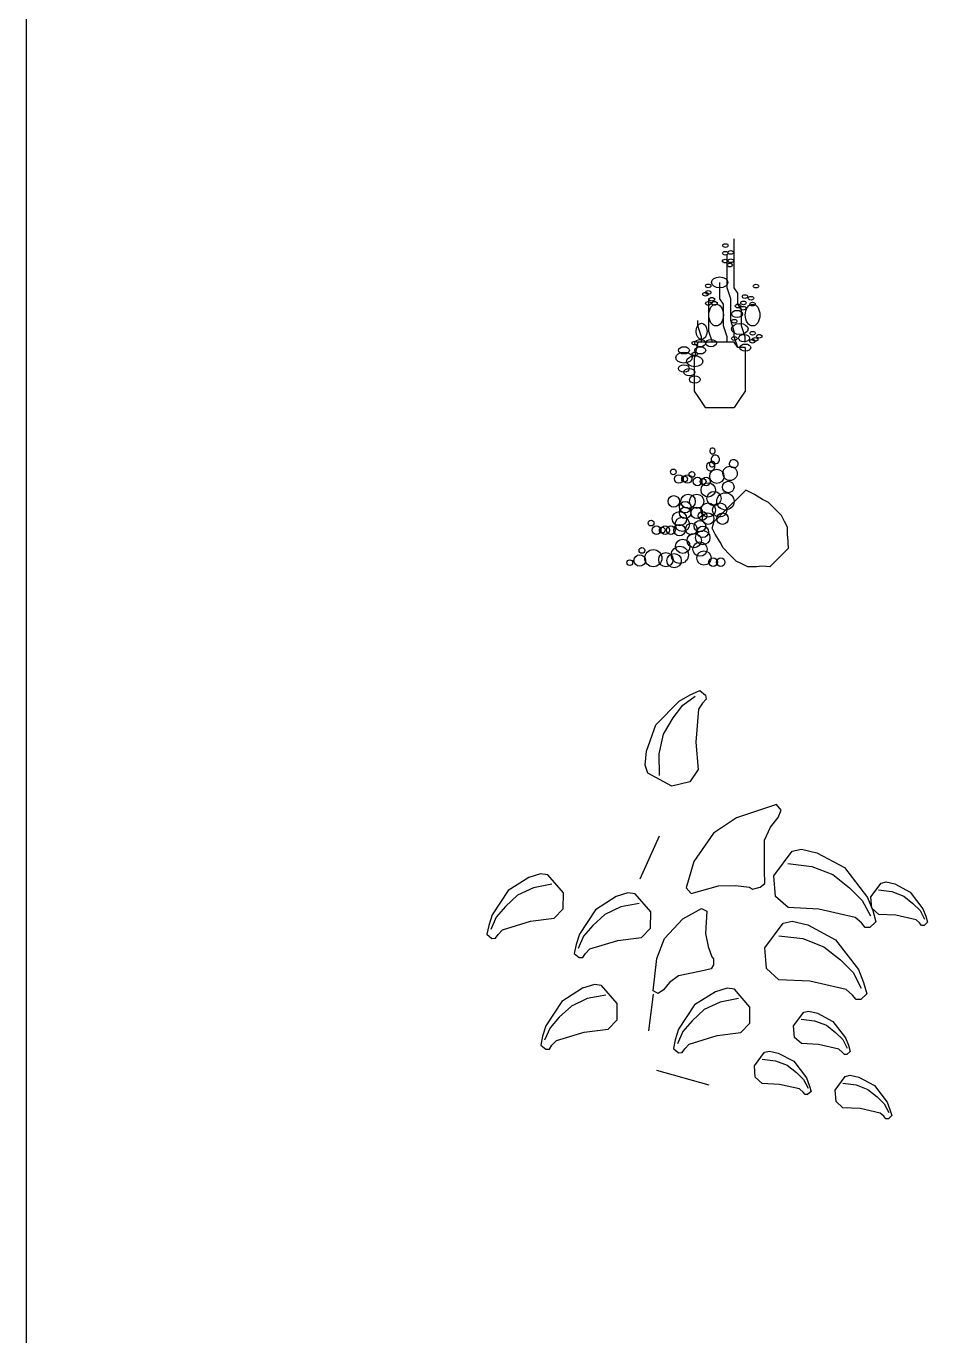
# Model space of a CAD drawing. Header units: millimetres. Extents: x 577 to 2337, y 236 to 943.
# Drawn here: x 809.981 to 813.336, y 682.445 to 687.283 of the extents above; entities that cross this region are included whole.
import ezdxf

# ---------------------------------------------------------------- set-up
doc = ezdxf.new("R2010")
doc.units = ezdxf.units.MM
doc.header["$LTSCALE"] = 0.01
doc.layers.add('06-Furn', color=4, linetype='Continuous')

# ---------------------------------------------------------------- blocks, each defined once
blk = doc.blocks.new('goldan')
at = {"layer": '06-Furn', "color": 241, "linetype": 'Continuous'}
for p, q in [((1357.323, 919.817), (1358.21, 920.704)), ((1358.539, 920.549), (1358.21, 920.704)), ((1358.835, 920.36), (1358.539, 920.549)), ((1359.051, 920.253), (1358.835, 920.36)), ((1359.293, 920.011), (1359.051, 920.253)), ((1357.215, 919.709), (1357.323, 919.817)), ((1359.536, 919.769), (1359.293, 920.011)), ((1359.643, 919.553), (1359.536, 919.769)), ((1356.971, 919.303), (1357.052, 919.546)), ((1357.078, 919.088), (1356.971, 919.303)), ((1357.052, 919.546), (1357.215, 919.709)), ((1359.75, 919.337), (1359.643, 919.553)), ((1359.75, 919.014), (1359.75, 919.337)), ((1357.266, 918.791), (1357.078, 919.088)), ((1359.75, 919.014), (1359.775, 918.555)), ((1357.374, 918.576), (1357.266, 918.791)), ((1357.616, 918.334), (1357.374, 918.576)), ((1357.858, 918.091), (1357.616, 918.334)), ((1359.775, 918.555), (1359.505, 918.284)), ((1358.074, 917.984), (1357.858, 918.091)), ((1358.289, 917.876), (1358.074, 917.984)), ((1358.613, 917.877), (1358.289, 917.876)), ((1358.802, 917.905), (1358.613, 917.877)), ((1359.097, 917.876), (1358.802, 917.905)), ((1359.342, 918.122), (1359.097, 917.876)), ((1359.505, 918.284), (1359.342, 918.122))]:
    blk.add_line(p, q, dxfattribs=at)
at = {"layer": '06-Furn', "color": 241, "linetype": 'Continuous', "extrusion": (0, 0, -1)}
for centre, major_axis, start_param, end_param in [((1356.985, 922.159), (-0.021, 0.104), 3.926991, 10.210176), ((1356.914, 921.58), (-0.156, -0.031), 5.497787, 11.780972), ((1356.972, 921.669), (-0.021, 0.104), 3.926991, 10.210176), ((1357.09, 921.845), (-0.156, -0.031), 5.497787, 11.780972), ((1357.09, 921.845), (-0.156, -0.031), 5.497787, 11.780972)]:
    blk.add_ellipse(centre, major_axis=major_axis, ratio=1, start_param=start_param, end_param=end_param, dxfattribs=at)
at = {"layer": '06-Furn', "color": 241, "linetype": 'Continuous'}
for centre, major_axis, start_param, end_param in [((1357.769, 921.686), (-0.157, 0.026), 5.497787, 11.780972), ((1355.538, 921.382), (-0.0749, 0.0749), 3.926991, 10.210176), ((1355.741, 921.122), (0.112, 0.112), 5.497787, 11.780972), ((1355.741, 921.122), (0.112, 0.112), 5.497787, 11.780972), ((1355.953, 921.122), (-0.0749, 0.0749), 3.926991, 10.210176), ((1356.059, 921.122), (0.112, 0.112), 5.497787, 11.780972), ((1356.224, 921.291), (-0.0749, 0.0749), 3.926991, 10.210176), ((1357.145, 921.218), (-0.187, 0.187), 3.926991, 10.210176), ((1357.633, 921.328), (-0.261, 0.044), 5.497787, 11.780972), ((1356.428, 921.03), (0.112, 0.112), 5.497787, 11.780972), ((1356.428, 921.03), (0.112, 0.112), 5.497787, 11.780972), ((1356.64, 921.03), (-0.0749, 0.0749), 3.926991, 10.210176), ((1356.826, 920.718), (0.187, 0.187), 5.497787, 11.780972), ((1356.745, 921.03), (0.112, 0.112), 5.497787, 11.780972), ((1357.568, 920.824), (-0.15, 0.15), 3.926991, 10.210176), ((1355.554, 920.294), (0.15, 0.15), 5.497787, 11.780972), ((1355.978, 920.081), (0.15, 0.15), 5.497787, 11.780972), ((1356.084, 920.294), (-0.187, 0.187), 3.926991, 10.210176), ((1356.402, 920.294), (-0.187, 0.187), 3.926991, 10.210176), ((1357.038, 920.4), (0.187, 0.187), 5.497787, 11.780972), ((1357.462, 920.294), (0.225, 0.225), 5.497787, 11.780972), ((1355.766, 919.657), (-0.187, 0.187), 3.926991, 10.210176), ((1355.978, 919.869), (0.15, 0.15), 5.497787, 11.780972), ((1356.402, 919.869), (0.15, 0.15), 5.497787, 11.780972), ((1356.614, 919.763), (0.112, 0.112), 5.497787, 11.780972), ((1356.826, 919.975), (0.187, 0.187), 5.497787, 11.780972), ((1356.826, 919.657), (-0.15, 0.15), 3.926991, 10.210176), ((1357.25, 919.975), (0.187, 0.187), 5.497787, 11.780972), ((1357.356, 919.657), (-0.15, 0.15), 3.926991, 10.210176), ((1354.715, 919.493), (-0.0749, 0.0749), 3.926991, 10.210176), ((1354.919, 919.233), (0.112, 0.112), 5.497787, 11.780972), ((1354.919, 919.233), (0.112, 0.112), 5.497787, 11.780972), ((1355.131, 919.233), (-0.0749, 0.0749), 3.926991, 10.210176), ((1355.237, 919.233), (0.112, 0.112), 5.497787, 11.780972), ((1355.448, 919.233), (0.112, 0.112), 5.497787, 11.780972), ((1355.766, 919.233), (-0.15, 0.15), 3.926991, 10.210176), ((1355.872, 919.445), (0.187, 0.187), 5.497787, 11.780972), ((1356.203, 919.273), (-0.15, 0.15), 3.926991, 10.210176), ((1356.521, 919.379), (-0.15, 0.15), 3.926991, 10.210176), ((1356.627, 919.166), (0.15, 0.15), 5.497787, 11.780972), ((1355.886, 918.636), (0.187, 0.187), 5.497787, 11.780972), ((1356.309, 918.848), (0.187, 0.187), 5.497787, 11.780972), ((1356.627, 918.954), (0.187, 0.187), 5.497787, 11.780972), ((1354.298, 918.108), (0.15, 0.15), 5.497787, 11.780972), ((1354.38, 918.482), (-0.0749, 0.0749), 3.926991, 10.210176), ((1354.799, 918.196), (-0.225, 0.225), 3.926991, 10.210176), ((1355.263, 918.142), (0.187, 0.187), 5.497787, 11.780972), ((1355.568, 918.105), (-0.187, 0.187), 3.926991, 10.210176), ((1355.78, 918.318), (-0.225, 0.225), 3.926991, 10.210176), ((1356.521, 918.53), (-0.187, 0.187), 3.926991, 10.210176), ((1356.671, 918.201), (-0.187, 0.187), 3.926991, 10.210176), ((1353.928, 918.03), (-0.0749, 0.0749), 3.926991, 10.210176), ((1357.006, 918.045), (0.112, 0.112), 5.497787, 11.780972), ((1357.288, 918.048), (0.112, 0.112), 5.497787, 11.780972)]:
    blk.add_ellipse(centre, major_axis=major_axis, ratio=1, start_param=start_param, end_param=end_param, dxfattribs=at)
blk = doc.blocks.new('goldan 2')
at = {"layer": '06-Furn', "color": 241, "linetype": 'Continuous'}
for p, q in [((43152.23, 14481.56), (43152.23, 14483.56)), ((43152.23, 14479.55), (43152.23, 14481.56)), ((43149.54, 14473.52), (43149.54, 14477.54)), ((43152.23, 14477.54), (43152.23, 14479.55)), ((43152.23, 14475.53), (43152.23, 14477.54)), ((43149.54, 14469.51), (43149.54, 14473.52)), ((43152.23, 14473.52), (43152.23, 14475.53)), ((43152.23, 14467.5), (43152.23, 14473.52)), ((43146.85, 14465.49), (43146.85, 14467.5)), ((43149.54, 14465.49), (43149.54, 14469.51)), ((43152.23, 14465.49), (43152.23, 14467.5)), ((43146.85, 14463.48), (43146.85, 14465.49)), ((43146.85, 14461.47), (43146.85, 14463.48)), ((43150.89, 14461.47), (43149.54, 14465.49)), ((43153.58, 14463.48), (43152.23, 14465.49)), ((43153.58, 14459.46), (43153.58, 14463.48)), ((43142.81, 14459.46), (43142.81, 14461.47)), ((43142.81, 14457.45), (43142.81, 14459.46)), ((43142.81, 14453.44), (43142.81, 14457.45)), ((43148.2, 14459.46), (43146.85, 14461.47)), ((43148.2, 14457.45), (43148.2, 14459.46)), ((43148.2, 14453.44), (43148.2, 14457.45)), ((43150.89, 14459.46), (43150.89, 14461.47)), ((43150.89, 14457.45), (43150.89, 14459.46)), ((43150.89, 14453.44), (43150.89, 14457.45)), ((43154.92, 14457.45), (43153.58, 14459.46)), ((43154.92, 14453.44), (43154.92, 14457.45)), ((43138.78, 14451.43), (43138.78, 14453.44)), ((43142.81, 14451.43), (43142.81, 14453.44)), ((43148.2, 14451.43), (43148.2, 14453.44)), ((43152.23, 14449.42), (43150.89, 14453.44)), ((43154.92, 14451.43), (43154.92, 14453.44)), ((43140.12, 14447.41), (43138.78, 14451.43)), ((43140.12, 14445.4), (43140.12, 14447.41)), ((43142.81, 14449.42), (43142.81, 14451.43)), ((43144.16, 14445.4), (43142.81, 14449.42)), ((43149.54, 14447.41), (43148.2, 14451.43)), ((43149.54, 14445.4), (43149.54, 14447.41)), ((43152.23, 14447.41), (43152.23, 14449.42)), ((43153.58, 14443.4), (43152.23, 14447.41)), ((43156.27, 14447.41), (43154.92, 14451.43)), ((43156.27, 14445.4), (43156.27, 14447.41)), ((43138.78, 14445.4), (43137.43, 14439.38)), ((43141.47, 14445.4), (43138.78, 14445.4)), ((43141.47, 14445.4), (43140.12, 14445.4)), ((43142.81, 14445.4), (43141.47, 14445.4)), ((43145.5, 14445.4), (43141.47, 14445.4)), ((43145.5, 14445.4), (43142.81, 14445.4)), ((43146.85, 14445.4), (43145.5, 14445.4)), ((43148.2, 14445.4), (43145.5, 14445.4)), ((43148.2, 14445.4), (43146.85, 14445.4)), ((43150.89, 14445.4), (43148.2, 14445.4)), ((43152.23, 14445.4), (43150.89, 14445.4)), ((43153.58, 14443.4), (43152.23, 14445.4)), ((43156.27, 14443.4), (43153.58, 14443.4)), ((43156.27, 14443.4), (43156.27, 14439.38)), ((43137.43, 14439.38), (43137.43, 14435.36)), ((43156.27, 14439.38), (43156.27, 14435.36)), ((43137.43, 14435.36), (43137.43, 14431.34)), ((43156.27, 14435.36), (43156.27, 14431.34)), ((43137.43, 14431.34), (43137.43, 14429.34)), ((43137.43, 14431.34), (43137.43, 14427.33)), ((43137.43, 14429.34), (43137.43, 14427.33)), ((43156.27, 14431.34), (43156.27, 14429.34)), ((43156.27, 14431.34), (43156.27, 14427.33)), ((43156.27, 14429.34), (43156.27, 14427.33)), ((43137.43, 14427.33), (43138.78, 14425.32)), ((43138.78, 14425.32), (43141.47, 14421.3)), ((43154.92, 14425.32), (43152.23, 14421.3)), ((43156.27, 14427.33), (43154.92, 14425.32)), ((43141.47, 14421.3), (43145.5, 14421.3)), ((43145.5, 14421.3), (43146.85, 14421.3)), ((43146.85, 14421.3), (43148.2, 14421.3)), ((43148.2, 14421.3), (43149.54, 14421.3)), ((43149.54, 14421.3), (43150.89, 14421.3)), ((43150.89, 14421.3), (43152.23, 14421.3))]:
    blk.add_line(p, q, dxfattribs=at)
for centre, major_axis, start_param, end_param in [((43148.96, 14481.1), (1.01, 0), 4.712389, 10.995574), ((43148.89, 14478.29), (1.01, 0), 4.712389, 10.995574), ((43150.89, 14478.57), (1.01, 0), 4.712389, 10.995574), ((43148.84, 14475.4), (1.01, 0), 4.712389, 10.995574), ((43150.56, 14473.93), (1.01, 0), 4.712389, 10.995574), ((43150.92, 14475.5), (1.01, 0), 4.712389, 10.995574), ((43142.58, 14466.23), (1.01, 0), 4.712389, 10.995574), ((43146.85, 14467.5), (3.02, 0), -1.570796, 4.712389), ((43160.23, 14466.12), (1.01, 0), 4.712389, 10.995574), ((43141.58, 14463.12), (1.01, 0), 4.712389, 10.995574), ((43142.58, 14463.79), (1.01, 0), 4.712389, 10.995574), ((43143.93, 14461.26), (1.01, 0), 4.712389, 10.995574), ((43156.12, 14462.29), (1.01, 0), 4.712389, 10.995574), ((43158.39, 14461.65), (1.01, 0), 4.712389, 10.995574), ((43142.58, 14459.76), (1.01, 0), 4.712389, 10.995574), ((43145.5, 14455.45), (0, 4.03), -1.570796, 4.712389), ((43144.9, 14459.77), (1.01, 0), 4.712389, 10.995574), ((43153.23, 14455.84), (2.01, 0), -1.570796, 4.712389), ((43153.58, 14458.79), (1.01, 0), 4.712389, 10.995574), ((43155.49, 14457.94), (1.01, 0), 4.712389, 10.995574), ((43155.6, 14459.94), (1.01, 0), 4.712389, 10.995574), ((43158.96, 14455.45), (0, 4.03), -1.570796, 4.712389), ((43158.96, 14459.47), (1.01, 0), 4.712389, 10.995574), ((43140.12, 14449.42), (0, 3.02), -1.570796, 4.712389), ((43154.26, 14450.29), (3.02, 0), 4.712389, 10.995574), ((43152.23, 14453.14), (1.01, 0), 4.712389, 10.995574), ((43152.23, 14446.74), (1.01, 0), 4.712389, 10.995574), ((43155.84, 14446.9), (2.01, 0), -1.570796, 4.712389), ((43159, 14448.74), (1.01, 0), 4.712389, 10.995574), ((43161.43, 14447.59), (1.01, 0), 4.712389, 10.995574), ((43133.61, 14442.41), (2.01, 0), -1.570796, 4.712389), ((43137.63, 14445.1), (1.01, 0), 4.712389, 10.995574), ((43139.64, 14445.1), (2.01, 0), 4.712389, 10.995574), ((43139.64, 14442.41), (2.01, 0), -1.570796, 4.712389), ((43143.65, 14445.1), (2.01, 0), -1.570796, 4.712389), ((43156.27, 14443.4), (2.01, 0), 4.712389, 10.995574), ((43158.91, 14445.79), (1.01, 0), 4.712389, 10.995574), ((43159.92, 14446.46), (1.01, 0), 4.712389, 10.995574), ((43133.61, 14439.72), (3.02, 0), -1.570796, 4.712389), ((43137.63, 14438.37), (3.02, 0), 4.712389, 10.995574), ((43137.63, 14441.06), (1.01, 0), 4.712389, 10.995574), ((43133.61, 14435.68), (2.01, 0), -1.570796, 4.712389), ((43135.62, 14434.33), (2.01, 0), -1.570796, 4.712389), ((43137.63, 14431.64), (2.01, 0), 4.712389, 10.995574)]:
    blk.add_ellipse(centre, major_axis=major_axis, ratio=0.668703, start_param=start_param, end_param=end_param, dxfattribs=at)
blk = doc.blocks.new('SER')
at = {"layer": '06-Furn', "color": 94}
for p, q in [((817.473, 563.7268), (817.5167, 563.7652)), ((817.5167, 563.7652), (817.5678, 563.7882)), ((817.427, 563.6763), (817.473, 563.7268)), ((817.3967, 563.6099), (817.427, 563.6763)), ((817.3825, 563.5331), (817.3967, 563.6099)), ((817.9346, 563.5078), (817.9783, 563.5462)), ((817.9783, 563.5462), (818.0295, 563.5692)), ((817.8886, 563.4572), (817.9346, 563.5078)), ((817.5995, 563.4039), (817.6507, 563.4269)), ((817.8583, 563.3909), (817.8886, 563.4572)), ((817.5098, 563.315), (817.5559, 563.3655)), ((817.5559, 563.3655), (817.5995, 563.4039)), ((817.8441, 563.3141), (817.8583, 563.3909)), ((817.4796, 563.2486), (817.5098, 563.315)), ((817.4653, 563.1718), (817.4796, 563.2486)), ((817.363, 563.1677), (817.1862, 563.0851)), ((817.9944, 563.1367), (817.8429, 563.1161)), ((818.2218, 562.8887), (818.1586, 563.1057)), ((816.7648, 563.0652), (816.6979, 563.0249)), ((816.846, 563.0843), (816.7648, 563.0652)), ((816.9352, 563.0831), (816.846, 563.0843)), ((816.6451, 562.9845), (816.6079, 562.9324)), ((816.6979, 563.0249), (816.6451, 562.9845)), ((817.9541, 562.9577), (817.9977, 562.9961)), ((817.9977, 562.9961), (818.0489, 563.0191)), ((817.908, 562.9072), (817.9541, 562.9577)), ((817.8778, 562.8409), (817.908, 562.9072)), ((817.8635, 562.7641), (817.8778, 562.8409)), ((818.1155, 562.6689), (818.1226, 562.6136)), ((818.1226, 562.6136), (818.1416, 562.5651)), ((817.3061, 562.5553), (817.3189, 562.4557)), ((817.6048, 562.5955), (817.6176, 562.4959)), ((818.1416, 562.5651), (818.1724, 562.5272)), ((817.6176, 562.4959), (817.6517, 562.4086)), ((817.9514, 562.5048), (817.9585, 562.4495)), ((818.1724, 562.5272), (818.202, 562.4981)), ((818.202, 562.4981), (818.2376, 562.4796)), ((817.3189, 562.4557), (817.3531, 562.3684)), ((817.9585, 562.4495), (817.9775, 562.4009)), ((817.6517, 562.4086), (817.7072, 562.3405)), ((817.9775, 562.4009), (818.0083, 562.3631)), ((817.3531, 562.3684), (817.4085, 562.3003)), ((817.7072, 562.3405), (817.7605, 562.2881)), ((818.0083, 562.3631), (818.0379, 562.334)), ((818.0379, 562.334), (818.0735, 562.3155)), ((818.2189, 562.3354), (818.226, 562.2801)), ((817.4085, 562.3003), (817.4619, 562.2479)), ((817.7605, 562.2881), (817.8245, 562.2549)), ((818.226, 562.2801), (818.245, 562.2316)), ((817.4619, 562.2479), (817.5259, 562.2147)), ((818.245, 562.2316), (818.2758, 562.1937)), ((817.4187, 562.1796), (817.4258, 562.1243)), ((818.2758, 562.1937), (818.3054, 562.1646)), ((818.3054, 562.1646), (818.341, 562.1462)), ((817.4258, 562.1243), (817.4447, 562.0757)), ((817.4447, 562.0757), (817.4755, 562.0379)), ((817.4755, 562.0379), (817.5052, 562.0088)), ((817.5052, 562.0088), (817.5407, 561.9903))]:
    blk.add_line(p, q, dxfattribs=at)
for points in [[(817.4185, 563.4861), (817.3431, 563.5499), (817.3387, 563.58), (817.3536, 563.6288), (817.4069, 563.7153), (817.5077, 563.7824), (817.551, 563.7968), (817.5878, 563.8046), (817.6049, 563.7838), (817.604, 563.769), (817.5886, 563.758), (817.5693, 563.7392), (817.5353, 563.6237), (817.5237, 563.525), (817.4853, 563.4874), (817.4185, 563.4861)], [(817.8801, 563.2671), (817.8048, 563.3309), (817.8004, 563.361), (817.8152, 563.4098), (817.8686, 563.4963), (817.9694, 563.5634), (818.0126, 563.5777), (818.0495, 563.5856), (818.0665, 563.5648), (818.0657, 563.5499), (818.0502, 563.539), (818.0309, 563.5202), (817.9969, 563.4047), (817.9854, 563.306), (817.9469, 563.2683), (817.8801, 563.2671)], [(817.5013, 563.1248), (817.426, 563.1886), (817.4216, 563.2187), (817.4364, 563.2676), (817.4898, 563.354), (817.5906, 563.4211), (817.6338, 563.4355), (817.6707, 563.4434), (817.6877, 563.4225), (817.6869, 563.4077), (817.6714, 563.3968), (817.6522, 563.378), (817.6182, 563.2624), (817.6066, 563.1637), (817.5681, 563.1261), (817.5013, 563.1248)], [(816.9799, 563.0323), (816.9252, 563.131), (816.8925, 563.1426), (816.8344, 563.1369), (816.7255, 563.0964), (816.6278, 562.9984), (816.6021, 562.9531), (816.585, 562.9136), (816.6045, 562.8899), (816.6214, 562.8875), (816.6371, 562.9024), (816.6624, 562.9197), (816.7995, 562.9321), (816.9128, 562.923), (816.9635, 562.9577), (816.9799, 563.0323)], [(817.8995, 562.7171), (817.8242, 562.7809), (817.8198, 562.8109), (817.8346, 562.8598), (817.888, 562.9463), (817.9888, 563.0134), (818.032, 563.0277), (818.0689, 563.0356), (818.0859, 563.0148), (818.0851, 562.9999), (818.0696, 562.989), (818.0504, 562.9702), (818.0164, 562.8547), (818.0048, 562.7559), (817.9663, 562.7183), (817.8995, 562.7171)], [(817.6544, 562.6533), (817.5531, 562.5768), (817.5453, 562.5385), (817.5609, 562.4747), (817.6232, 562.3599), (817.7478, 562.2666), (817.8023, 562.2451), (817.8491, 562.2323), (817.8724, 562.2578), (817.8724, 562.277), (817.8533, 562.2921), (817.83, 562.3176), (817.7945, 562.4683), (817.7868, 562.5959), (817.74, 562.6469), (817.6544, 562.6533)], [(818.143, 562.701), (818.0868, 562.6585), (818.0825, 562.6372), (818.0911, 562.6018), (818.1257, 562.538), (818.195, 562.4861), (818.2252, 562.4742), (818.2512, 562.4671), (818.2642, 562.4813), (818.2642, 562.4919), (818.2536, 562.5003), (818.2406, 562.5145), (818.2209, 562.5982), (818.2166, 562.6691), (818.1906, 562.6975), (818.143, 562.701)], [(817.3557, 562.6131), (817.2544, 562.5366), (817.2466, 562.4983), (817.2622, 562.4345), (817.3245, 562.3197), (817.4491, 562.2264), (817.5037, 562.2049), (817.5504, 562.1921), (817.5737, 562.2176), (817.5737, 562.2368), (817.5547, 562.2519), (817.5313, 562.2774), (817.4959, 562.4281), (817.4881, 562.5557), (817.4413, 562.6067), (817.3557, 562.6131)], [(817.9789, 562.5369), (817.9227, 562.4944), (817.9183, 562.4731), (817.927, 562.4377), (817.9616, 562.3739), (818.0308, 562.322), (818.0611, 562.3101), (818.0871, 562.303), (818.1001, 562.3172), (818.1001, 562.3278), (818.0895, 562.3362), (818.0765, 562.3504), (818.0568, 562.4341), (818.0525, 562.505), (818.0265, 562.5334), (817.9789, 562.5369)], [(818.2465, 562.3675), (818.1902, 562.325), (818.1859, 562.3038), (818.1945, 562.2683), (818.2291, 562.2045), (818.2984, 562.1527), (818.3287, 562.1407), (818.3546, 562.1337), (818.3676, 562.1478), (818.3676, 562.1585), (818.357, 562.1669), (818.344, 562.181), (818.3243, 562.2648), (818.32, 562.3356), (818.294, 562.364), (818.2465, 562.3675)], [(817.4462, 562.2117), (817.3899, 562.1692), (817.3856, 562.1479), (817.3943, 562.1125), (817.4289, 562.0487), (817.4981, 561.9968), (817.5284, 561.9849), (817.5544, 561.9778), (817.5673, 561.992), (817.5673, 562.0026), (817.5567, 562.011), (817.5437, 562.0252), (817.5241, 562.1089), (817.5197, 562.1798), (817.4938, 562.2081), (817.4462, 562.2117)]]:
    blk.add_lwpolyline(points, dxfattribs=at)
for points in [[(817.8287, 563.1177), (817.6939, 563.1014), (817.6114, 563.0684), (817.5304, 562.9919), (817.4895, 562.9136), (817.5006, 562.8928), (817.5929, 562.8991), (817.6464, 562.8885), (817.689, 562.8738), (817.6976, 562.8659), (817.7231, 562.867), (817.74, 562.876), (817.7483, 562.9176), (817.7673, 563.0126), (817.795, 563.0503), (817.8253, 563.0752), (817.8397, 563.097)], [(817.0601, 562.6), (817.1146, 562.7659), (817.1769, 562.8616), (817.2937, 562.9445), (817.4028, 562.9764), (817.4261, 562.9572), (817.395, 562.8424), (817.395, 562.7722), (817.4028, 562.7148), (817.4106, 562.7021), (817.4028, 562.6702), (817.3872, 562.6511), (817.3327, 562.6511), (817.2081, 562.6511), (817.1536, 562.6255), (817.1146, 562.5936), (817.0835, 562.5809)]]:
    blk.add_lwpolyline(points, close=True, dxfattribs=at)

msp = doc.modelspace()

# ---------------------------------------------------------------- linework, layer by layer
at = {"layer": '06-Furn', "color": 5}
msp.add_lwpolyline([(809.981, 711.677), (809.981, 677.6067), (835.5136, 677.6067), (835.5136, 711.677)], close=True, dxfattribs=at)

# ---------------------------------------------------------------- block references
at = {"layer": '06-Furn'}
for name, p, xscale, yscale, zscale in [('goldan 2', (381.0735, 541.6618), 0.01, 0.01, 0.01), ('goldan', (676.8167, 593.4984), 0.1, 0.1, 0.1)]:
    msp.add_blockref(name, p, dxfattribs=dict(at, xscale=xscale, yscale=yscale, zscale=zscale))
at = {"layer": '06-Furn', "xscale": -0.8910444658524586, "yscale": 0.8910444658524586, "zscale": 0.8910444658524586, "rotation": 90.51458349899825}
msp.add_blockref('SER', (1307.494, 1416.918), dxfattribs=at)

doc.saveas('drawing.dxf')
